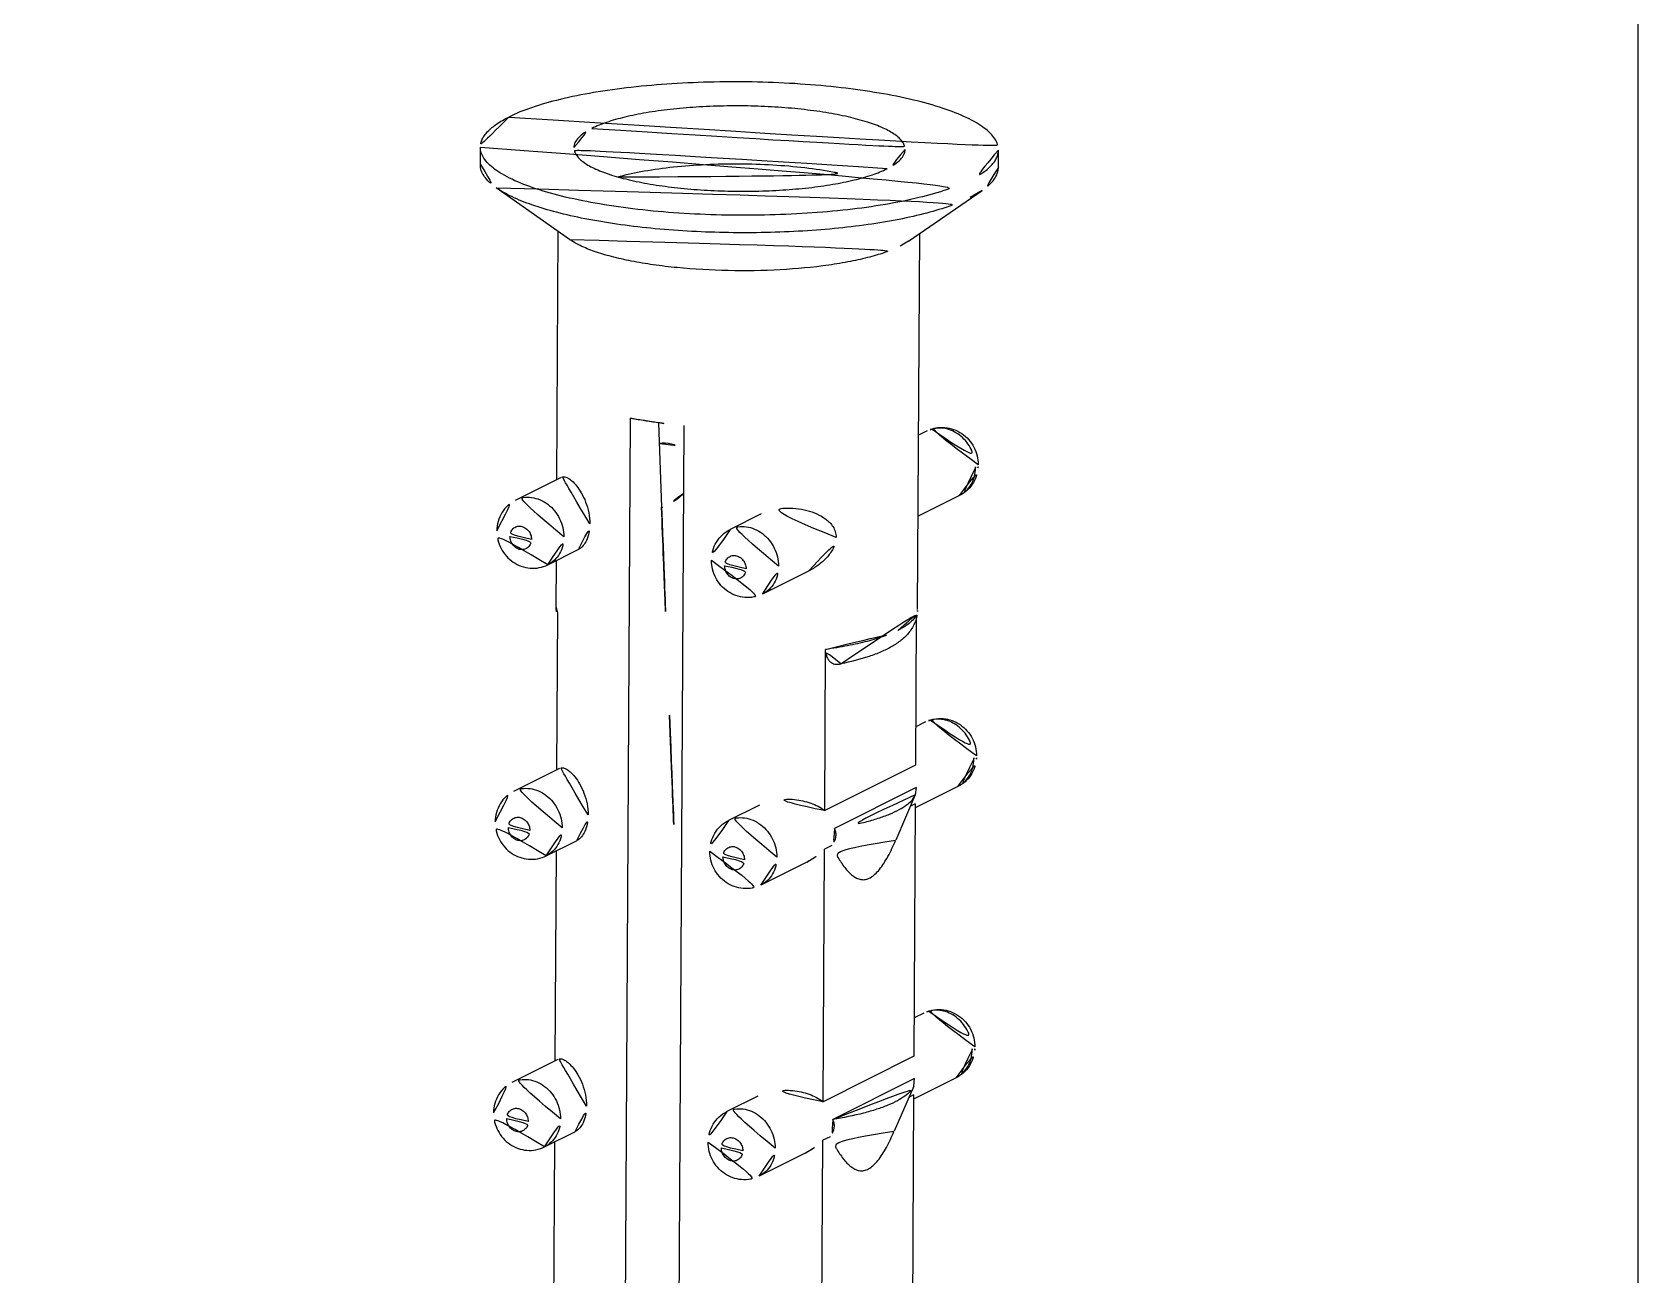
# Model space of a CAD drawing. Extents: x 16296660632 to 16296679688, y -37409620961 to -37409616551.
# Drawn here: x 16296678896.88 to 16296678923.53, y -37409618214.9 to -37409618194.27 of the extents above; entities that cross this region are included whole.
import ezdxf

# ---------------------------------------------------------------- set-up
doc = ezdxf.new("R2010")
doc.units = 0
doc.header["$LTSCALE"] = 10
doc.header["$MEASUREMENT"] = 0
doc.layers.get('0').update_dxf_attribs({"linetype": 'CONTINUOUS'})
doc.layers.add('02___PRT_ALL_AXES', color=7, linetype='CONTINUOUS')

msp = doc.modelspace()

# ---------------------------------------------------------------- linework, layer by layer
at = {"color": 7, "linetype": 'Continuous'}
for p, q in [((16296678906.642759, -37409618229.954567), (16296678906.807301, -37409618200.677437)), ((16296678907.2719, -37409618200.75206), (16296678907.324949, -37409618202.156441)), ((16296678907.5336, -37409618230.076271), (16296678907.69813, -37409618200.799133)), ((16296678905.575411, -37409618203.818047), (16296678905.59491, -37409618203.907249)), ((16296678911.57531, -37409618203.852501), (16296678911.57531, -37409618203.851768)), ((16296678911.55262, -37409618206.8078), (16296678910.19677, -37409618207.485527)), ((16296678911.55262, -37409618206.8078), (16296678911.537889, -37409618206.931419)), ((16296678911.53791, -37409618206.931252), (16296678911.21273, -37409618207.682632)), ((16296678911.53718, -37409618207.078377), (16296678911.45686, -37409618207.11853)), ((16296678910.150829, -37409618207.771362), (16296678910.030451, -37409618207.831543)), ((16296678911.525471, -37409618211.639008), (16296678910.169621, -37409618212.316742)), ((16296678911.510759, -37409618211.762466), (16296678911.185579, -37409618212.51384)), ((16296678911.51074, -37409618211.762627), (16296678911.525471, -37409618211.639008)), ((16296678911.510019, -37409618211.909599), (16296678911.42971, -37409618211.949753)), ((16296678910.12368, -37409618212.602577), (16296678910.0033, -37409618212.66275))]:
    msp.add_line(p, q, dxfattribs=at)
msp.add_lwpolyline([(16296678923.53351, -37409618236.763138), (16296678870.21714, -37409618236.763138), (16296678870.21714, -37409618154.423431), (16296678923.53351, -37409618154.423431)], close=True)
for centre, radius, start, end in [((16296678911.93466, -37409618201.288933), 0.447859, 105.0907784, 116.5407124), ((16296678911.904779, -37409618201.494537), 0.632541, 359.6900716, 3.3253834), ((16296678911.976509, -37409618201.448112), 0.604471, 354.7316924, 359.6765207), ((16296678911.373871, -37409618203.850563), 0.201441, 350.7530369, 359.4483311), ((16296680883.743231, -37409618129.332687), 1977.757652, 182.210250721, 182.346745411), ((16296678911.907511, -37409618206.120132), 0.447859, 105.0907784, 116.5407124), ((16296678911.87763, -37409618206.325737), 0.632541, 359.6900716, 3.3253834), ((16296678911.94936, -37409618206.27932), 0.604471, 354.7316924, 359.6765207), ((16296678911.88036, -37409618210.951347), 0.447859, 105.0907784, 116.5407124), ((16296678911.850479, -37409618211.156952), 0.632541, 359.6900716, 3.3253834), ((16296678911.922199, -37409618211.110527), 0.604471, 354.7316924, 359.6765207)]:
    msp.add_arc(centre, radius, start, end, dxfattribs=at)
for points, knots in [([(16296678906.168461, -37409618195.866943), (16296678906.246349, -37409618195.828003), (16296678906.425819, -37409618195.757294), (16296678906.727859, -37409618195.672821), (16296678907.08182, -37409618195.602188), (16296678907.47802, -37409618195.547478), (16296678907.905741, -37409618195.510353), (16296678908.353149, -37409618195.491898), (16296678908.807899, -37409618195.492683), (16296678909.257401, -37409618195.512657), (16296678909.68924, -37409618195.551277), (16296678910.09148, -37409618195.607391), (16296678910.453171, -37409618195.679314), (16296678910.764441, -37409618195.764954), (16296678910.986509, -37409618195.849648), (16296678911.130569, -37409618195.924728), (16296678911.2152, -37409618195.979767), (16296678911.28219, -37409618196.036507), (16296678911.33115, -37409618196.094933), (16296678911.361441, -37409618196.155167), (16296678911.368311, -37409618196.197151), (16296678911.3682, -37409618196.217087)], [0, 0, 0, 0, 0.047875552, 0.105682441, 0.172286466, 0.246166262, 0.32549361, 0.408250515, 0.492298473, 0.575455552, 0.655569983, 0.730594545, 0.798663888, 0.858182694, 0.907945264, 0.92896365, 0.947396828, 0.963346738, 0.977068785, 0.989033275, 1, 1, 1, 1]), ([(16296678905.86832, -37409618196.186096), (16296678905.868481, -37409618196.1577), (16296678905.884371, -37409618196.095787), (16296678905.947069, -37409618196.012589), (16296678906.044331, -37409618195.934227), (16296678906.12376, -37409618195.889282), (16296678906.168461, -37409618195.866943)], [0, 0, 0, 0, 0.186145526, 0.403764732, 0.672393075, 1, 1, 1, 1]), ([(16296678911.06805, -37409618196.536247), (16296678910.99017, -37409618196.575188), (16296678910.810699, -37409618196.645897), (16296678910.508659, -37409618196.73037), (16296678910.154699, -37409618196.80101), (16296678909.758499, -37409618196.855721), (16296678909.33079, -37409618196.892853), (16296678908.883369, -37409618196.911301), (16296678908.428619, -37409618196.910507), (16296678907.97912, -37409618196.890533), (16296678907.547279, -37409618196.851913), (16296678907.145041, -37409618196.795799), (16296678906.78334, -37409618196.723877), (16296678906.47208, -37409618196.638237), (16296678906.25001, -37409618196.553543), (16296678906.105961, -37409618196.47847), (16296678906.021311, -37409618196.423431), (16296678905.95433, -37409618196.366676), (16296678905.905371, -37409618196.308273), (16296678905.87508, -37409618196.248032), (16296678905.8682, -37409618196.206039), (16296678905.86832, -37409618196.186096)], [0, 0, 0, 0, 0.047875552, 0.105682441, 0.172286466, 0.246166262, 0.32549361, 0.408250515, 0.492298473, 0.575455552, 0.655569983, 0.730594545, 0.798663888, 0.858182694, 0.907945264, 0.92896365, 0.947396828, 0.963346738, 0.977068785, 0.989033275, 1, 1, 1, 1]), ([(16296678911.3682, -37409618196.217087), (16296678911.36804, -37409618196.245491), (16296678911.35215, -37409618196.307404), (16296678911.28945, -37409618196.39061), (16296678911.19219, -37409618196.468964), (16296678911.112749, -37409618196.513924), (16296678911.06805, -37409618196.536247)], [0, 0, 0, 0, 0.186145526, 0.403764732, 0.672393075, 1, 1, 1, 1]), ([(16296678906.610559, -37409618196.671783), (16296678906.750111, -37409618196.634338), (16296678907.05303, -37409618196.570534), (16296678907.536631, -37409618196.505127), (16296678908.06452, -37409618196.465927), (16296678908.614969, -37409618196.454689), (16296678909.165331, -37409618196.471931), (16296678909.69298, -37409618196.516876), (16296678910.17618, -37409618196.58754), (16296678910.47868, -37409618196.654633), (16296678910.617979, -37409618196.693604)], [0, 0, 0, 0, 0.10723184, 0.229384911, 0.361946773, 0.499860382, 0.637792109, 0.770408355, 0.892646223, 1, 1, 1, 1]), ([(16296678906.807301, -37409618200.677437), (16296678906.948629, -37409618200.705231), (16296678907.24477, -37409618200.753288), (16296678907.54294, -37409618200.785767), (16296678907.69813, -37409618200.799133)], [0, 0, 0, 0, 0.480442195, 1, 1, 1, 1]), ([(16296678912.580971, -37409618201.45153), (16296678912.581249, -37409618201.400917), (16296678912.569071, -37409618201.29908), (16296678912.514709, -37409618201.15554), (16296678912.42761, -37409618201.029083), (16296678912.31283, -37409618200.927544), (16296678912.1768, -37409618200.85778), (16296678912.02774, -37409618200.825272), (16296678911.87571, -37409618200.833267), (16296678911.77935, -37409618200.86586), (16296678911.734541, -37409618200.888252)], [0, 0, 0, 0, 0.125412163, 0.251172451, 0.376846193, 0.502210914, 0.627115299, 0.751613101, 0.875868664, 1, 1, 1, 1]), ([(16296678911.81806, -37409618200.856506), (16296678911.85721, -37409618200.845947), (16296678911.939859, -37409618200.835274), (16296678912.065371, -37409618200.851593), (16296678912.187111, -37409618200.898743), (16296678912.33676, -37409618200.999603), (16296678912.48103, -37409618201.184174), (16296678912.53096, -37409618201.366386), (16296678912.536249, -37409618201.45784)], [0, 0, 0, 0, 0.114836293, 0.232872755, 0.355002748, 0.481207114, 0.740522847, 1, 1, 1, 1]), ([(16296678912.27108, -37409618201.961617), (16296678912.313801, -37409618201.940269), (16296678912.394051, -37409618201.886017), (16296678912.489149, -37409618201.776543), (16296678912.553671, -37409618201.6464), (16296678912.574011, -37409618201.551483), (16296678912.57843, -37409618201.503616)], [0, 0, 0, 0, 0.24938222, 0.499005027, 0.74905058, 1, 1, 1, 1]), ([(16296678912.53731, -37409618201.497963), (16296678912.537029, -37409618201.547157), (16296678912.52507, -37409618201.644173), (16296678912.471701, -37409618201.777893), (16296678912.386299, -37409618201.888443), (16296678912.3111, -37409618201.941597), (16296678912.27107, -37409618201.961617)], [0, 0, 0, 0, 0.26305497, 0.516337838, 0.760764768, 1, 1, 1, 1]), ([(16296678905.703051, -37409618202.646179), (16296678905.703341, -37409618202.594803), (16296678905.69113, -37409618202.490707), (16296678905.637819, -37409618202.342789), (16296678905.552811, -37409618202.210327), (16296678905.44169, -37409618202.102226), (16296678905.31164, -37409618202.02581), (16296678905.17108, -37409618201.98658), (16296678905.02961, -37409618201.987808), (16296678904.94079, -37409618202.016228), (16296678904.90028, -37409618202.036484)], [0, 0, 0, 0, 0.129451959, 0.261224906, 0.393027892, 0.522644409, 0.648310085, 0.769235401, 0.885888901, 1, 1, 1, 1]), ([(16296678904.590389, -37409618202.54657), (16296678904.590679, -37409618202.494171), (16296678904.60491, -37409618202.389076), (16296678904.66717, -37409618202.243187), (16296678904.76675, -37409618202.120041), (16296678904.85372, -37409618202.059753), (16296678904.90028, -37409618202.036484)], [0, 0, 0, 0, 0.250995241, 0.50113091, 0.750689667, 1, 1, 1, 1]), ([(16296678907.324949, -37409618202.156441), (16296678907.335859, -37409618202.444382), (16296678907.37957, -37409618203.595932), (16296678907.42366, -37409618204.747467), (16296678907.457081, -37409618205.611053)], [0, 0, 0, 0, 0.250045396, 1, 1, 1, 1]), ([(16296678905.165001, -37409618202.688332), (16296678905.16514, -37409618202.662689), (16296678905.155849, -37409618202.610626), (16296678905.11742, -37409618202.542313), (16296678905.05957, -37409618202.49147), (16296678904.98995, -37409618202.465942), (16296678904.91848, -37409618202.470879), (16296678904.857401, -37409618202.506844), (16296678904.817539, -37409618202.567001), (16296678904.8088, -37409618202.615173), (16296678904.808661, -37409618202.639664)], [0, 0, 0, 0, 0.13222119, 0.266287333, 0.39709956, 0.521213518, 0.638907507, 0.754510424, 0.873783701, 1, 1, 1, 1]), ([(16296678908.463619, -37409618202.523247), (16296678908.417061, -37409618202.546516), (16296678908.330099, -37409618202.606819), (16296678908.230511, -37409618202.729958), (16296678908.168249, -37409618202.875847), (16296678908.15402, -37409618202.980949), (16296678908.153721, -37409618203.033348)], [0, 0, 0, 0, 0.249297278, 0.498857891, 0.749003889, 1, 1, 1, 1]), ([(16296678909.26639, -37409618203.132957), (16296678909.26667, -37409618203.081581), (16296678909.254471, -37409618202.977493), (16296678909.20116, -37409618202.829567), (16296678909.11615, -37409618202.697113), (16296678909.00503, -37409618202.589012), (16296678908.874981, -37409618202.512589), (16296678908.734421, -37409618202.473358), (16296678908.592951, -37409618202.474586), (16296678908.504129, -37409618202.503014), (16296678908.463619, -37409618202.523247)], [0, 0, 0, 0, 0.129451958, 0.261224906, 0.393027891, 0.522644409, 0.648310085, 0.769235401, 0.885888901, 1, 1, 1, 1]), ([(16296678905.43681, -37409618203.109848), (16296678905.39201, -37409618203.13224), (16296678905.295641, -37409618203.164841), (16296678905.1436, -37409618203.172821), (16296678904.99453, -37409618203.140297), (16296678904.85848, -37409618203.070541), (16296678904.74371, -37409618202.968979), (16296678904.65663, -37409618202.842506), (16296678904.60228, -37409618202.698997), (16296678904.590099, -37409618202.597183), (16296678904.590389, -37409618202.54657)], [0, 0, 0, 0, 0.124126653, 0.248392657, 0.372910641, 0.497833568, 0.623206885, 0.748876612, 0.874606125, 1, 1, 1, 1]), ([(16296678904.808661, -37409618202.639664), (16296678904.808519, -37409618202.665298), (16296678904.81781, -37409618202.717346), (16296678904.85623, -37409618202.785667), (16296678904.914089, -37409618202.836517), (16296678904.983709, -37409618202.862053), (16296678905.05518, -37409618202.857109), (16296678905.116261, -37409618202.821152), (16296678905.15612, -37409618202.760986), (16296678905.16486, -37409618202.712807), (16296678905.165001, -37409618202.688332)], [0, 0, 0, 0, 0.13221819, 0.266285748, 0.397098632, 0.521213565, 0.638908393, 0.75451196, 0.873786294, 1, 1, 1, 1]), ([(16296678905.43681, -37409618203.10984), (16296678905.476839, -37409618203.089828), (16296678905.552031, -37409618203.036667), (16296678905.63744, -37409618202.926102), (16296678905.6908, -37409618202.792389), (16296678905.70277, -37409618202.695381), (16296678905.703051, -37409618202.646179)], [0, 0, 0, 0, 0.239235232, 0.483662162, 0.73694503, 1, 1, 1, 1]), ([(16296678908.153721, -37409618203.033348), (16296678908.15344, -37409618203.083961), (16296678908.16563, -37409618203.185799), (16296678908.21999, -37409618203.329338), (16296678908.307091, -37409618203.455803), (16296678908.42186, -37409618203.557343), (16296678908.557899, -37409618203.627098), (16296678908.706949, -37409618203.659599), (16296678908.85898, -37409618203.651611), (16296678908.955351, -37409618203.619019), (16296678909.000151, -37409618203.596626)], [0, 0, 0, 0, 0.125412162, 0.251172451, 0.376846193, 0.502210914, 0.627115299, 0.751613101, 0.875868664, 1, 1, 1, 1]), ([(16296678908.728331, -37409618203.17511), (16296678908.728479, -37409618203.149467), (16296678908.719191, -37409618203.097412), (16296678908.680759, -37409618203.029091), (16296678908.62291, -37409618202.978249), (16296678908.553289, -37409618202.952721), (16296678908.481819, -37409618202.957657), (16296678908.42074, -37409618202.993607), (16296678908.380871, -37409618203.053772), (16296678908.372141, -37409618203.101952), (16296678908.372, -37409618203.126427)], [0, 0, 0, 0, 0.132221257, 0.26628734, 0.397099522, 0.521213448, 0.638907473, 0.75451043, 0.873783761, 1, 1, 1, 1]), ([(16296678908.372, -37409618203.126427), (16296678908.371861, -37409618203.152077), (16296678908.381149, -37409618203.204132), (16296678908.419571, -37409618203.272453), (16296678908.47743, -37409618203.323303), (16296678908.547041, -37409618203.348824), (16296678908.618521, -37409618203.343887), (16296678908.6796, -37409618203.30793), (16296678908.71946, -37409618203.247757), (16296678908.728201, -37409618203.199577), (16296678908.728331, -37409618203.17511)], [0, 0, 0, 0, 0.132218383, 0.26628557, 0.397098539, 0.521213399, 0.638908307, 0.754511804, 0.873786469, 1, 1, 1, 1]), ([(16296678909.000151, -37409618203.596619), (16296678909.04018, -37409618203.576607), (16296678909.11537, -37409618203.523453), (16296678909.200781, -37409618203.41288), (16296678909.254141, -37409618203.279167), (16296678909.266109, -37409618203.182159), (16296678909.26639, -37409618203.132957)], [0, 0, 0, 0, 0.239235232, 0.483662162, 0.73694503, 1, 1, 1, 1]), ([(16296678905.575411, -37409618203.818047), (16296678905.57534, -37409618203.830551), (16296678905.57666, -37409618203.880127), (16296678905.58452, -37409618203.929512), (16296678905.59376, -37409618203.965424)], [0, 0, 0, 0, 0.252143014, 1, 1, 1, 1]), ([(16296678910.301901, -37409618204.753761), (16296678910.46026, -37409618204.721237), (16296678910.686859, -37409618204.664642), (16296678910.966961, -37409618204.560448), (16296678911.1467, -37409618204.473297), (16296678911.280279, -37409618204.385094), (16296678911.374611, -37409618204.302292), (16296678911.43873, -37409618204.23101), (16296678911.4944, -37409618204.149712), (16296678911.53891, -37409618204.058571), (16296678911.568211, -37409618203.95816), (16296678911.575109, -37409618203.88765), (16296678911.57531, -37409618203.851768)], [0, 0, 0, 0, 0.288312346, 0.415172977, 0.532420101, 0.643891525, 0.699359369, 0.755882774, 0.814419349, 0.874526973, 0.936014721, 1, 1, 1, 1]), ([(16296678911.24786, -37409618204.199997), (16296678911.29283, -37409618204.177521), (16296678911.373501, -37409618204.132278), (16296678911.474421, -37409618204.054459), (16296678911.543619, -37409618203.972878), (16296678911.567989, -37409618203.91188), (16296678911.572701, -37409618203.882927)], [0, 0, 0, 0, 0.321918083, 0.590635956, 0.812163078, 1, 1, 1, 1]), ([(16296678910.04908, -37409618204.515717), (16296678910.171391, -37409618204.498596), (16296678910.40337, -37409618204.460632), (16296678910.728109, -37409618204.388268), (16296678911.00732, -37409618204.30468), (16296678911.174311, -37409618204.236763), (16296678911.24786, -37409618204.199997)], [0, 0, 0, 0, 0.297801306, 0.56655152, 0.801708571, 1, 1, 1, 1]), ([(16296678910.30187, -37409618204.753777), (16296678910.275311, -37409618204.759247), (16296678910.23428, -37409618204.763412), (16296678910.180519, -37409618204.753754), (16296678910.141411, -37409618204.736473), (16296678910.10495, -37409618204.70591), (16296678910.07408, -37409618204.658791), (16296678910.053089, -37409618204.593452), (16296678910.048929, -37409618204.543243), (16296678910.04908, -37409618204.515717)], [0, 0, 0, 0, 0.1974708, 0.29464256, 0.394971035, 0.505331411, 0.636214856, 0.799643005, 1, 1, 1, 1]), ([(16296678912.55382, -37409618206.282738), (16296678912.5541, -37409618206.232132), (16296678912.54192, -37409618206.130287), (16296678912.487551, -37409618205.986763), (16296678912.400459, -37409618205.860291), (16296678912.285681, -37409618205.758743), (16296678912.149651, -37409618205.689003), (16296678912.000589, -37409618205.656487), (16296678911.84856, -37409618205.664467), (16296678911.752199, -37409618205.697067), (16296678911.70739, -37409618205.719467)], [0, 0, 0, 0, 0.125412163, 0.251172451, 0.376846193, 0.502210914, 0.627115299, 0.751613101, 0.875868664, 1, 1, 1, 1]), ([(16296678911.790911, -37409618205.687721), (16296678911.830059, -37409618205.67717), (16296678911.91271, -37409618205.666473), (16296678912.038219, -37409618205.6828), (16296678912.15996, -37409618205.729942), (16296678912.30961, -37409618205.830811), (16296678912.45388, -37409618206.015381), (16296678912.503811, -37409618206.197601), (16296678912.5091, -37409618206.289047)], [0, 0, 0, 0, 0.114836293, 0.232872755, 0.355002748, 0.481207114, 0.740522847, 1, 1, 1, 1]), ([(16296678912.243931, -37409618206.792839), (16296678912.28665, -37409618206.771477), (16296678912.366899, -37409618206.717232), (16296678912.46199, -37409618206.60775), (16296678912.52652, -37409618206.477608), (16296678912.54686, -37409618206.382683), (16296678912.551279, -37409618206.334824)], [0, 0, 0, 0, 0.24938222, 0.499005027, 0.74905058, 1, 1, 1, 1]), ([(16296678912.51016, -37409618206.32917), (16296678912.50988, -37409618206.378372), (16296678912.497919, -37409618206.47538), (16296678912.44455, -37409618206.609093), (16296678912.35915, -37409618206.719658), (16296678912.283951, -37409618206.77282), (16296678912.243919, -37409618206.792831)], [0, 0, 0, 0, 0.26305497, 0.516337838, 0.760764768, 1, 1, 1, 1]), ([(16296678904.563231, -37409618207.377777), (16296678904.56353, -37409618207.325394), (16296678904.577749, -37409618207.220291), (16296678904.640011, -37409618207.074387), (16296678904.739599, -37409618206.951248), (16296678904.826571, -37409618206.890953), (16296678904.873131, -37409618206.867683)], [0, 0, 0, 0, 0.250995241, 0.50113091, 0.750689667, 1, 1, 1, 1]), ([(16296678905.6759, -37409618207.477386), (16296678905.67618, -37409618207.42601), (16296678905.66398, -37409618207.321922), (16296678905.61067, -37409618207.174004), (16296678905.52565, -37409618207.041542), (16296678905.414539, -37409618206.933441), (16296678905.284491, -37409618206.857033), (16296678905.143921, -37409618206.817787), (16296678905.00246, -37409618206.819023), (16296678904.913639, -37409618206.847427), (16296678904.873131, -37409618206.867691)], [0, 0, 0, 0, 0.129451959, 0.261224906, 0.393027892, 0.522644409, 0.648310085, 0.769235401, 0.885888901, 1, 1, 1, 1]), ([(16296678911.537821, -37409618206.931419), (16296678911.52459, -37409618206.961967), (16296678911.48177, -37409618207.023773), (16296678911.388411, -37409618207.104469), (16296678911.26218, -37409618207.181534), (16296678911.104099, -37409618207.254333), (16296678910.915661, -37409618207.32222), (16296678910.612221, -37409618207.409142), (16296678910.367849, -37409618207.457672), (16296678910.19677, -37409618207.485527)], [0, 0, 0, 0, 0.067093248, 0.148631885, 0.247367668, 0.364164632, 0.498855896, 0.650665362, 1, 1, 1, 1]), ([(16296678905.13784, -37409618207.519539), (16296678905.137991, -37409618207.493896), (16296678905.1287, -37409618207.441841), (16296678905.090269, -37409618207.373528), (16296678905.032419, -37409618207.322678), (16296678904.962799, -37409618207.29715), (16296678904.891331, -37409618207.302094), (16296678904.83025, -37409618207.338043), (16296678904.79038, -37409618207.398209), (16296678904.781651, -37409618207.446388), (16296678904.781509, -37409618207.470863)], [0, 0, 0, 0, 0.13222119, 0.266287333, 0.39709956, 0.521213518, 0.638907507, 0.754510424, 0.873783701, 1, 1, 1, 1]), ([(16296678909.239229, -37409618207.964157), (16296678909.239519, -37409618207.912788), (16296678909.22732, -37409618207.808701), (16296678909.174009, -37409618207.660767), (16296678909.088989, -37409618207.52832), (16296678908.97788, -37409618207.420219), (16296678908.84783, -37409618207.343803), (16296678908.70726, -37409618207.304573), (16296678908.5658, -37409618207.305794), (16296678908.476971, -37409618207.334213), (16296678908.43647, -37409618207.354469)], [0, 0, 0, 0, 0.129451958, 0.261224906, 0.393027891, 0.522644409, 0.648310085, 0.769235401, 0.885888901, 1, 1, 1, 1]), ([(16296678905.40966, -37409618207.941063), (16296678905.364861, -37409618207.963463), (16296678905.26849, -37409618207.996048), (16296678905.116449, -37409618208.004044), (16296678904.967369, -37409618207.971519), (16296678904.831329, -37409618207.901749), (16296678904.716551, -37409618207.800194), (16296678904.62948, -37409618207.673721), (16296678904.57513, -37409618207.530197), (16296678904.56295, -37409618207.428383), (16296678904.563231, -37409618207.377777)], [0, 0, 0, 0, 0.124126653, 0.248392657, 0.372910641, 0.497833568, 0.623206885, 0.748876612, 0.874606125, 1, 1, 1, 1]), ([(16296678904.781509, -37409618207.470863), (16296678904.78137, -37409618207.496513), (16296678904.790661, -37409618207.548561), (16296678904.829081, -37409618207.616882), (16296678904.88694, -37409618207.667717), (16296678904.956551, -37409618207.69326), (16296678905.028021, -37409618207.688316), (16296678905.089109, -37409618207.652359), (16296678905.128969, -37409618207.592201), (16296678905.137711, -37409618207.544022), (16296678905.13784, -37409618207.519539)], [0, 0, 0, 0, 0.132221131, 0.266287173, 0.397099323, 0.521213199, 0.638907094, 0.754510036, 0.873782984, 1, 1, 1, 1]), ([(16296678905.40966, -37409618207.941048), (16296678905.44969, -37409618207.921043), (16296678905.524879, -37409618207.867867), (16296678905.610279, -37409618207.757317), (16296678905.663651, -37409618207.623596), (16296678905.675619, -37409618207.526604), (16296678905.6759, -37409618207.477386)], [0, 0, 0, 0, 0.239235232, 0.483662162, 0.73694503, 1, 1, 1, 1]), ([(16296678908.43647, -37409618207.354462), (16296678908.38991, -37409618207.377731), (16296678908.30294, -37409618207.438026), (16296678908.20336, -37409618207.561157), (16296678908.14109, -37409618207.707069), (16296678908.126869, -37409618207.812157), (16296678908.12657, -37409618207.864563)], [0, 0, 0, 0, 0.249297278, 0.498857891, 0.749003889, 1, 1, 1, 1]), ([(16296678910.19677, -37409618207.485527), (16296678910.205971, -37409618207.50502), (16296678910.220711, -37409618207.548073), (16296678910.22349, -37409618207.620949), (16296678910.20026, -37409618207.699173), (16296678910.169371, -37409618207.747673), (16296678910.150829, -37409618207.771362)], [0, 0, 0, 0, 0.211627653, 0.441487896, 0.704516923, 1, 1, 1, 1]), ([(16296678908.12657, -37409618207.864563), (16296678908.126289, -37409618207.915169), (16296678908.138479, -37409618208.017014), (16296678908.192841, -37409618208.160553), (16296678908.27994, -37409618208.28701), (16296678908.394711, -37409618208.388557), (16296678908.530741, -37409618208.458313), (16296678908.6798, -37409618208.490807), (16296678908.831829, -37409618208.482826), (16296678908.92819, -37409618208.450233), (16296678908.973, -37409618208.427834)], [0, 0, 0, 0, 0.125412163, 0.251172451, 0.376846193, 0.502210914, 0.627115299, 0.751613101, 0.875868664, 1, 1, 1, 1]), ([(16296678908.70118, -37409618208.006317), (16296678908.70133, -37409618207.980667), (16296678908.692039, -37409618207.928619), (16296678908.65361, -37409618207.860313), (16296678908.59576, -37409618207.809464), (16296678908.52614, -37409618207.783928), (16296678908.45467, -37409618207.788857), (16296678908.393591, -37409618207.824821), (16296678908.35372, -37409618207.884987), (16296678908.34499, -37409618207.933167), (16296678908.344851, -37409618207.957642)], [0, 0, 0, 0, 0.132221257, 0.26628734, 0.397099522, 0.521213448, 0.638907473, 0.75451043, 0.873783761, 1, 1, 1, 1]), ([(16296678911.21059, -37409618207.687592), (16296678911.17207, -37409618207.776672), (16296678911.111691, -37409618207.905502), (16296678911.019011, -37409618208.063957), (16296678910.947729, -37409618208.164963), (16296678910.87302, -37409618208.247009), (16296678910.79504, -37409618208.305817), (16296678910.71427, -37409618208.337402), (16296678910.633949, -37409618208.338638), (16296678910.558929, -37409618208.313377), (16296678910.489929, -37409618208.268288), (16296678910.425541, -37409618208.208199), (16296678910.34252, -37409618208.109444), (16296678910.24855, -37409618207.963364), (16296678910.182989, -37409618207.837593), (16296678910.150829, -37409618207.771362)], [0, 0, 0, 0, 0.173087809, 0.253248541, 0.327149648, 0.39319113, 0.450410232, 0.499910326, 0.545212741, 0.590633428, 0.638989322, 0.691185098, 0.747191114, 0.868708797, 1, 1, 1, 1]), ([(16296678908.344851, -37409618207.957642), (16296678908.344709, -37409618207.983276), (16296678908.353991, -37409618208.035339), (16296678908.39242, -37409618208.103661), (16296678908.450279, -37409618208.154503), (16296678908.51989, -37409618208.180038), (16296678908.59136, -37409618208.175087), (16296678908.652439, -37409618208.139137), (16296678908.69231, -37409618208.078979), (16296678908.70105, -37409618208.0308), (16296678908.70118, -37409618208.006317)], [0, 0, 0, 0, 0.13222205, 0.266287787, 0.397099981, 0.521213768, 0.638907688, 0.75451057, 0.873783815, 1, 1, 1, 1]), ([(16296678908.973, -37409618208.427834), (16296678909.01302, -37409618208.407806), (16296678909.088221, -37409618208.354652), (16296678909.17362, -37409618208.244087), (16296678909.22699, -37409618208.110367), (16296678909.23896, -37409618208.013367), (16296678909.239229, -37409618207.964157)], [0, 0, 0, 0, 0.239235232, 0.483662162, 0.73694503, 1, 1, 1, 1]), ([(16296678912.52667, -37409618211.113953), (16296678912.526951, -37409618211.063339), (16296678912.514759, -37409618210.961487), (16296678912.4604, -37409618210.817963), (16296678912.373301, -37409618210.691498), (16296678912.25853, -37409618210.589951), (16296678912.122499, -37409618210.520203), (16296678911.97344, -37409618210.487694), (16296678911.821409, -37409618210.495682), (16296678911.72505, -37409618210.528267), (16296678911.680241, -37409618210.550667)], [0, 0, 0, 0, 0.125412163, 0.251172451, 0.376846193, 0.502210914, 0.627115299, 0.751613101, 0.875868664, 1, 1, 1, 1]), ([(16296678911.76376, -37409618210.518929), (16296678911.80291, -37409618210.508377), (16296678911.885559, -37409618210.497688), (16296678912.01107, -37409618210.514008), (16296678912.132799, -37409618210.561157), (16296678912.282459, -37409618210.662018), (16296678912.426729, -37409618210.846603), (16296678912.47666, -37409618211.028809), (16296678912.481951, -37409618211.120262)], [0, 0, 0, 0, 0.114836293, 0.232872755, 0.355002748, 0.481207114, 0.740522847, 1, 1, 1, 1]), ([(16296678912.21677, -37409618211.624046), (16296678912.259501, -37409618211.602692), (16296678912.33975, -37409618211.548439), (16296678912.434839, -37409618211.438957), (16296678912.499371, -37409618211.308823), (16296678912.519711, -37409618211.213898), (16296678912.52412, -37409618211.166031)], [0, 0, 0, 0, 0.24938222, 0.499005027, 0.74905058, 1, 1, 1, 1]), ([(16296678912.483009, -37409618211.160378), (16296678912.482731, -37409618211.209587), (16296678912.47076, -37409618211.306587), (16296678912.4174, -37409618211.440308), (16296678912.332001, -37409618211.550873), (16296678912.2568, -37409618211.604027), (16296678912.21677, -37409618211.624039)], [0, 0, 0, 0, 0.26305497, 0.516337838, 0.760764768, 1, 1, 1, 1]), ([(16296678904.536079, -37409618212.208992), (16296678904.536381, -37409618212.156593), (16296678904.5506, -37409618212.051498), (16296678904.61286, -37409618211.905609), (16296678904.71245, -37409618211.782463), (16296678904.799419, -37409618211.722168), (16296678904.84598, -37409618211.698891)], [0, 0, 0, 0, 0.250995241, 0.50113091, 0.750689667, 1, 1, 1, 1]), ([(16296678905.648741, -37409618212.308594), (16296678905.649031, -37409618212.257233), (16296678905.636829, -37409618212.15313), (16296678905.583521, -37409618212.005203), (16296678905.498501, -37409618211.872749), (16296678905.38739, -37409618211.764664), (16296678905.257339, -37409618211.688232), (16296678905.11677, -37409618211.649002), (16296678904.975309, -37409618211.65023), (16296678904.88648, -37409618211.67865), (16296678904.84598, -37409618211.698898)], [0, 0, 0, 0, 0.129451959, 0.261224906, 0.393027892, 0.522644409, 0.648310085, 0.769235401, 0.885888901, 1, 1, 1, 1]), ([(16296678910.169621, -37409618212.316742), (16296678910.3407, -37409618212.288887), (16296678910.58507, -37409618212.240349), (16296678910.88851, -37409618212.153427), (16296678911.07695, -37409618212.085541), (16296678911.235029, -37409618212.012733), (16296678911.361259, -37409618211.935677), (16296678911.45462, -37409618211.854973), (16296678911.49744, -37409618211.793167), (16296678911.51067, -37409618211.762627)], [0, 0, 0, 0, 0.349334638, 0.501144104, 0.635835368, 0.752632332, 0.851368115, 0.932906752, 1, 1, 1, 1]), ([(16296678905.110689, -37409618212.350754), (16296678905.11084, -37409618212.325111), (16296678905.101549, -37409618212.273048), (16296678905.06312, -37409618212.204727), (16296678905.00527, -37409618212.153893), (16296678904.93565, -37409618212.128357), (16296678904.86418, -37409618212.133301), (16296678904.803089, -37409618212.169258), (16296678904.763229, -37409618212.229424), (16296678904.754499, -37409618212.277603), (16296678904.75436, -37409618212.302078)], [0, 0, 0, 0, 0.13222119, 0.266287333, 0.39709956, 0.521213518, 0.638907507, 0.754510424, 0.873783701, 1, 1, 1, 1]), ([(16296678909.21208, -37409618212.795372), (16296678909.21237, -37409618212.744003), (16296678909.200171, -37409618212.639908), (16296678909.146851, -37409618212.491982), (16296678909.06184, -37409618212.359528), (16296678908.950729, -37409618212.251427), (16296678908.820681, -37409618212.175011), (16296678908.680111, -37409618212.13578), (16296678908.538651, -37409618212.137009), (16296678908.44982, -37409618212.165428), (16296678908.409321, -37409618212.185677)], [0, 0, 0, 0, 0.129451958, 0.261224906, 0.393027891, 0.522644409, 0.648310085, 0.769235401, 0.885888901, 1, 1, 1, 1]), ([(16296678905.382509, -37409618212.77227), (16296678905.337709, -37409618212.794662), (16296678905.241341, -37409618212.827263), (16296678905.0893, -37409618212.835243), (16296678904.94022, -37409618212.802727), (16296678904.80418, -37409618212.732964), (16296678904.6894, -37409618212.631401), (16296678904.602329, -37409618212.504929), (16296678904.547979, -37409618212.36142), (16296678904.535801, -37409618212.259598), (16296678904.536079, -37409618212.208992)], [0, 0, 0, 0, 0.124126653, 0.248392657, 0.372910641, 0.497833568, 0.623206885, 0.748876612, 0.874606125, 1, 1, 1, 1]), ([(16296678904.75436, -37409618212.302078), (16296678904.754219, -37409618212.327721), (16296678904.7635, -37409618212.379784), (16296678904.801929, -37409618212.44809), (16296678904.859791, -37409618212.498932), (16296678904.929399, -37409618212.524467), (16296678905.00087, -37409618212.519531), (16296678905.061951, -37409618212.483566), (16296678905.10182, -37409618212.423409), (16296678905.110559, -37409618212.375229), (16296678905.110689, -37409618212.350754)], [0, 0, 0, 0, 0.13222119, 0.266287333, 0.39709956, 0.521213518, 0.638907507, 0.754510424, 0.873783701, 1, 1, 1, 1]), ([(16296678905.382509, -37409618212.772263), (16296678905.422529, -37409618212.752243), (16296678905.49773, -37409618212.699089), (16296678905.58313, -37409618212.588516), (16296678905.636499, -37409618212.454811), (16296678905.64847, -37409618212.357803), (16296678905.648741, -37409618212.308594)], [0, 0, 0, 0, 0.239235232, 0.483662162, 0.73694503, 1, 1, 1, 1]), ([(16296678908.409321, -37409618212.185669), (16296678908.362761, -37409618212.208946), (16296678908.275789, -37409618212.269234), (16296678908.176201, -37409618212.39238), (16296678908.113939, -37409618212.538277), (16296678908.09972, -37409618212.643372), (16296678908.099421, -37409618212.69577)], [0, 0, 0, 0, 0.249297278, 0.498857891, 0.749003889, 1, 1, 1, 1]), ([(16296678910.169621, -37409618212.316742), (16296678910.17882, -37409618212.336212), (16296678910.19355, -37409618212.379257), (16296678910.19636, -37409618212.452133), (16296678910.17312, -37409618212.530373), (16296678910.14222, -37409618212.578888), (16296678910.12368, -37409618212.602577)], [0, 0, 0, 0, 0.211465199, 0.441327156, 0.704593952, 1, 1, 1, 1]), ([(16296678908.67403, -37409618212.837532), (16296678908.674179, -37409618212.81189), (16296678908.664881, -37409618212.759827), (16296678908.626459, -37409618212.691513), (16296678908.568609, -37409618212.640671), (16296678908.498989, -37409618212.615143), (16296678908.427521, -37409618212.620079), (16296678908.36643, -37409618212.656036), (16296678908.326571, -37409618212.716187), (16296678908.317829, -37409618212.764374), (16296678908.317699, -37409618212.788849)], [0, 0, 0, 0, 0.132221257, 0.26628734, 0.397099522, 0.521213448, 0.638907473, 0.75451043, 0.873783761, 1, 1, 1, 1]), ([(16296678911.183439, -37409618212.518806), (16296678911.14492, -37409618212.607887), (16296678911.084539, -37409618212.736717), (16296678910.991859, -37409618212.895172), (16296678910.92058, -37409618212.99617), (16296678910.845869, -37409618213.078217), (16296678910.767891, -37409618213.137032), (16296678910.687111, -37409618213.168617), (16296678910.606791, -37409618213.169853), (16296678910.53178, -37409618213.144577), (16296678910.46278, -37409618213.099503), (16296678910.39839, -37409618213.039413), (16296678910.315371, -37409618212.940651), (16296678910.221399, -37409618212.794563), (16296678910.15583, -37409618212.668793), (16296678910.12368, -37409618212.602577)], [0, 0, 0, 0, 0.173087809, 0.253248541, 0.327149648, 0.39319113, 0.450410232, 0.499910326, 0.545212741, 0.590633428, 0.638989322, 0.691185098, 0.747191114, 0.868708797, 1, 1, 1, 1]), ([(16296678908.099421, -37409618212.69577), (16296678908.09914, -37409618212.746384), (16296678908.11132, -37409618212.848221), (16296678908.165689, -37409618212.991753), (16296678908.252781, -37409618213.118217), (16296678908.367559, -37409618213.219757), (16296678908.50359, -37409618213.289513), (16296678908.652651, -37409618213.322021), (16296678908.80468, -37409618213.314034), (16296678908.901039, -37409618213.281441), (16296678908.94585, -37409618213.259048)], [0, 0, 0, 0, 0.125412162, 0.251172451, 0.376846193, 0.502210914, 0.627115299, 0.751613101, 0.875868664, 1, 1, 1, 1]), ([(16296678908.317699, -37409618212.788849), (16296678908.317551, -37409618212.814499), (16296678908.326839, -37409618212.866547), (16296678908.365271, -37409618212.934868), (16296678908.42312, -37409618212.98571), (16296678908.492741, -37409618213.011253), (16296678908.564211, -37409618213.00631), (16296678908.62529, -37409618212.970352), (16296678908.665159, -37409618212.910187), (16296678908.673889, -37409618212.862007), (16296678908.67403, -37409618212.837532)], [0, 0, 0, 0, 0.132221257, 0.26628734, 0.397099522, 0.521213448, 0.638907473, 0.75451043, 0.873783761, 1, 1, 1, 1]), ([(16296678908.94585, -37409618213.259041), (16296678908.98587, -37409618213.239021), (16296678909.061069, -37409618213.18586), (16296678909.146469, -37409618213.075302), (16296678909.199841, -37409618212.941589), (16296678909.211809, -37409618212.844582), (16296678909.21208, -37409618212.795372)], [0, 0, 0, 0, 0.239235232, 0.483662162, 0.73694503, 1, 1, 1, 1])]:
    msp.add_open_spline(points, degree=3, knots=knots, dxfattribs=at)
at = {"layer": '02___PRT_ALL_AXES', "color": 7, "linetype": 'Continuous'}
for p, q in [((16296678904.3167, -37409618196.467308), (16296678904.318331, -37409618196.177429)), ((16296678912.916559, -37409618196.515633), (16296678912.91819, -37409618196.225761)), ((16296678905.795641, -37409618197.709679), (16296678904.58099, -37409618196.852623)), ((16296678911.42375, -37409618197.74131), (16296678912.647949, -37409618196.897957)), ((16296678912.647949, -37409618196.897957), (16296678912.44722, -37409618197.014763)), ((16296678905.587351, -37409618201.693031), (16296678905.61047, -37409618197.579033)), ((16296678911.42375, -37409618197.74131), (16296678911.283701, -37409618197.822792)), ((16296678911.57531, -37409618203.851768), (16296678911.61038, -37409618197.612747)), ((16296678911.734541, -37409618200.888252), (16296678911.59157, -37409618200.959717)), ((16296678904.90028, -37409618202.036484), (16296678905.66305, -37409618201.655197)), ((16296678912.27108, -37409618201.961617), (16296678911.584009, -37409618202.305061)), ((16296678907.325331, -37409618202.165863), (16296678907.345779, -37409618202.155632)), ((16296678908.976259, -37409618202.266998), (16296678908.463619, -37409618202.523247)), ((16296678905.43681, -37409618203.109848), (16296678905.94961, -37409618202.853523)), ((16296678905.575411, -37409618203.818047), (16296678905.57979, -37409618203.038383)), ((16296678909.762899, -37409618203.215347), (16296678909.000151, -37409618203.596626)), ((16296678905.59491, -37409618203.907249), (16296678905.580259, -37409618206.514221)), ((16296678911.55467, -37409618203.965897), (16296678911.540779, -37409618206.437447)), ((16296678910.03405, -37409618207.190613), (16296678910.04908, -37409618204.515717)), ((16296678911.70739, -37409618205.719467), (16296678911.544359, -37409618205.800957)), ((16296678904.873131, -37409618206.867683), (16296678905.63591, -37409618206.486397)), ((16296678911.540779, -37409618206.437447), (16296678910.03405, -37409618207.190613)), ((16296678912.243931, -37409618206.792839), (16296678911.536791, -37409618207.146301)), ((16296678911.53718, -37409618207.078377), (16296678911.51363, -37409618211.268669)), ((16296678908.94903, -37409618207.098251), (16296678908.43647, -37409618207.354462)), ((16296678905.40966, -37409618207.941063), (16296678905.92235, -37409618207.684776)), ((16296678905.572701, -37409618207.859573), (16296678905.55311, -37409618211.345428)), ((16296678910.006901, -37409618212.021812), (16296678910.030451, -37409618207.831543)), ((16296678909.735781, -37409618208.046547), (16296678908.973, -37409618208.427834)), ((16296678911.680241, -37409618210.550667), (16296678911.5172, -37409618210.632172)), ((16296678904.84598, -37409618211.698891), (16296678905.608761, -37409618211.317612)), ((16296678911.51363, -37409618211.268669), (16296678910.006901, -37409618212.021812)), ((16296678912.21677, -37409618211.624046), (16296678911.50964, -37409618211.977524)), ((16296678908.921881, -37409618211.929466), (16296678908.409321, -37409618212.185669)), ((16296678911.510019, -37409618211.909599), (16296678911.486469, -37409618216.099876)), ((16296678905.382509, -37409618212.77227), (16296678905.895201, -37409618212.515991)), ((16296678909.97975, -37409618216.853027), (16296678910.0033, -37409618212.66275)), ((16296678905.545549, -37409618212.690773), (16296678905.525961, -37409618216.176643)), ((16296678909.70862, -37409618212.877769), (16296678908.94585, -37409618213.259048))]:
    msp.add_line(p, q, dxfattribs=at)
for points, knots in [([(16296678904.78767, -37409618195.678307), (16296678904.909451, -37409618195.617439), (16296678905.190081, -37409618195.506866), (16296678905.662359, -37409618195.374786), (16296678906.21582, -37409618195.264343), (16296678906.83534, -37409618195.178787), (16296678907.504129, -37409618195.120743), (16296678908.20372, -37409618195.091881), (16296678908.914789, -37409618195.093102), (16296678909.617649, -37409618195.124359), (16296678910.292879, -37409618195.184753), (16296678910.921841, -37409618195.272476), (16296678911.4874, -37409618195.384933), (16296678911.97411, -37409618195.518837), (16296678912.321341, -37409618195.651283), (16296678912.546591, -37409618195.768677), (16296678912.67894, -37409618195.854729), (16296678912.78368, -37409618195.943466), (16296678912.860241, -37409618196.034813), (16296678912.9076, -37409618196.12899), (16296678912.91835, -37409618196.194649), (16296678912.918171, -37409618196.22583)], [0, 0, 0, 0, 0.047875552, 0.105682441, 0.172286466, 0.246166262, 0.32549361, 0.408250515, 0.492298473, 0.575455552, 0.655569983, 0.730594545, 0.798663888, 0.858182694, 0.907945264, 0.92896365, 0.947396828, 0.963346738, 0.977068785, 0.989033275, 1, 1, 1, 1]), ([(16296678904.78767, -37409618195.678307), (16296678904.717779, -37409618195.713249), (16296678904.5937, -37409618195.783493), (16296678904.46047, -37409618195.89064), (16296678904.385889, -37409618195.980186), (16296678904.347481, -37409618196.044952), (16296678904.32395, -37409618196.110764), (16296678904.31848, -37409618196.15554), (16296678904.31835, -37409618196.177361)], [0, 0, 0, 0, 0.327021374, 0.595169581, 0.709531086, 0.81308833, 0.908677352, 1, 1, 1, 1]), ([(16296678904.31835, -37409618196.177361), (16296678904.318171, -37409618196.208549), (16296678904.32892, -37409618196.2742), (16296678904.37628, -37409618196.368393), (16296678904.452841, -37409618196.459732), (16296678904.557581, -37409618196.548462), (16296678904.68993, -37409618196.634521), (16296678904.915171, -37409618196.751907), (16296678905.262409, -37409618196.884354), (16296678905.749121, -37409618197.018257), (16296678906.31468, -37409618197.130707), (16296678906.94364, -37409618197.218452), (16296678907.61887, -37409618197.278831), (16296678908.32173, -37409618197.310089), (16296678909.032801, -37409618197.31131), (16296678909.732389, -37409618197.282463), (16296678910.40118, -37409618197.224411), (16296678911.0207, -37409618197.138847), (16296678911.57416, -37409618197.028397), (16296678912.046431, -37409618196.896317), (16296678912.327061, -37409618196.785759), (16296678912.448851, -37409618196.724876)], [0, 0, 0, 0, 0.010966725, 0.022931215, 0.036653262, 0.052603172, 0.07103635, 0.092054736, 0.141817306, 0.201336112, 0.269405455, 0.344430017, 0.424544448, 0.507701527, 0.591749485, 0.67450639, 0.753833738, 0.827713534, 0.894317559, 0.952124448, 1, 1, 1, 1]), ([(16296678912.918171, -37409618196.22583), (16296678912.918039, -37409618196.247658), (16296678912.912571, -37409618196.292427), (16296678912.88904, -37409618196.358238), (16296678912.85062, -37409618196.422997), (16296678912.776051, -37409618196.51255), (16296678912.64282, -37409618196.619698), (16296678912.518749, -37409618196.689949), (16296678912.448851, -37409618196.724876)], [0, 0, 0, 0, 0.091322648, 0.186911669, 0.290468914, 0.404830419, 0.672978626, 1, 1, 1, 1]), ([(16296678904.316719, -37409618196.467308), (16296678904.31654, -37409618196.500397), (16296678904.32881, -37409618196.570457), (16296678904.382311, -37409618196.670219), (16296678904.468281, -37409618196.766617), (16296678904.54048, -37409618196.824043), (16296678904.580999, -37409618196.852623)], [0, 0, 0, 0, 0.205031678, 0.430850317, 0.69280398, 1, 1, 1, 1]), ([(16296678912.91654, -37409618196.515633), (16296678912.916361, -37409618196.548729), (16296678912.903311, -37409618196.618622), (16296678912.848709, -37409618196.717773), (16296678912.761669, -37409618196.813217), (16296678912.68878, -37409618196.869812), (16296678912.647921, -37409618196.897957)], [0, 0, 0, 0, 0.204978501, 0.430720612, 0.692642825, 1, 1, 1, 1]), ([(16296678904.580999, -37409618196.852623), (16296678904.661579, -37409618196.90947), (16296678904.854839, -37409618197.015953), (16296678905.191271, -37409618197.149246), (16296678905.598209, -37409618197.269791), (16296678906.067499, -37409618197.374802), (16296678906.589769, -37409618197.462013), (16296678907.358521, -37409618197.553787), (16296678908.36681, -37409618197.610657), (16296678909.384411, -37409618197.594597), (16296678910.181629, -37409618197.535431), (16296678910.739429, -37409618197.470207), (16296678911.253019, -37409618197.385101), (16296678911.71196, -37409618197.28199), (16296678912.10677, -37409618197.163139), (16296678912.34306, -37409618197.066833), (16296678912.44722, -37409618197.014763)], [0, 0, 0, 0, 0.036764204, 0.081807141, 0.134746461, 0.194816824, 0.260995282, 0.332068642, 0.483379437, 0.637104275, 0.71113424, 0.781344975, 0.846409165, 0.905141493, 0.956584097, 1, 1, 1, 1]), ([(16296678905.795641, -37409618197.709679), (16296678905.85186, -37409618197.749352), (16296678905.98671, -37409618197.823624), (16296678906.221411, -37409618197.916634), (16296678906.50532, -37409618198.000732), (16296678906.832741, -37409618198.073982), (16296678907.197109, -37409618198.134827), (16296678907.73345, -37409618198.198868), (16296678908.436939, -37409618198.238571), (16296678909.27816, -37409618198.225143), (16296678909.955561, -37409618198.163132), (16296678910.450541, -37409618198.081192), (16296678910.770729, -37409618198.009239), (16296678911.046181, -37409618197.926323), (16296678911.21104, -37409618197.859123), (16296678911.283701, -37409618197.822792)], [0, 0, 0, 0, 0.036767516, 0.081810204, 0.134749936, 0.194824445, 0.26100481, 0.332079068, 0.483395652, 0.637125736, 0.781337576, 0.846404173, 0.905137307, 0.956585436, 1, 1, 1, 1]), ([(16296678907.28285, -37409618201.095108), (16296678907.351151, -37409618201.090813), (16296678907.49555, -37409618201.096527), (16296678907.634609, -37409618201.146469), (16296678907.69738, -37409618201.187286)], [0, 0, 0, 0, 0.477501713, 1, 1, 1, 1]), ([(16296678906.133129, -37409618202.431198), (16296678906.13348, -37409618202.369087), (16296678906.120859, -37409618202.245148), (16296678906.070681, -37409618202.071709), (16296678905.99979, -37409618201.921898), (16296678905.92063, -37409618201.804359), (16296678905.843439, -37409618201.721024), (16296678905.781389, -37409618201.674522), (16296678905.73704, -37409618201.654411), (16296678905.709299, -37409618201.647507), (16296678905.68425, -37409618201.647362), (16296678905.66921, -37409618201.652046), (16296678905.66263, -37409618201.655403)], [0, 0, 0, 0, 0.18893117, 0.376116234, 0.546808373, 0.691114058, 0.805486661, 0.89118125, 0.924681345, 0.95303398, 0.977535423, 1, 1, 1, 1]), ([(16296678907.69383, -37409618201.9245), (16296678907.6668, -37409618201.950462), (16296678907.55979, -37409618202.040733), (16296678907.43722, -37409618202.110191), (16296678907.34572, -37409618202.155678)], [0, 0, 0, 0, 0.268314686, 1, 1, 1, 1]), ([(16296678910.22192, -37409618202.655319), (16296678910.222099, -37409618202.623619), (16296678910.213261, -37409618202.561447), (16296678910.174829, -37409618202.478256), (16296678910.120029, -37409618202.409248), (16296678910.03322, -37409618202.332947), (16296678909.90522, -37409618202.2603), (16296678909.735229, -37409618202.201973), (16296678909.55158, -37409618202.169487), (16296678909.292641, -37409618202.16304), (16296678909.093731, -37409618202.208344), (16296678908.975019, -37409618202.267632)], [0, 0, 0, 0, 0.064032378, 0.124563915, 0.182986521, 0.240724125, 0.357118649, 0.47736229, 0.602344146, 0.732014843, 1, 1, 1, 1]), ([(16296678905.947861, -37409618202.854393), (16296678906.005989, -37409618202.825394), (16296678906.077089, -37409618202.729141), (16296678906.123751, -37409618202.577164), (16296678906.132839, -37409618202.481712), (16296678906.133129, -37409618202.431198)], [0, 0, 0, 0, 0.406658984, 0.683746713, 1, 1, 1, 1]), ([(16296678909.764721, -37409618203.214447), (16296678909.82003, -37409618203.186684), (16296678909.9268, -37409618203.121933), (16296678910.04513, -37409618203.018967), (16296678910.125629, -37409618202.921623), (16296678910.19282, -37409618202.814079), (16296678910.221569, -37409618202.71862), (16296678910.22192, -37409618202.655319)], [0, 0, 0, 0, 0.246450856, 0.494856119, 0.620727925, 0.747907443, 1, 1, 1, 1]), ([(16296678906.10598, -37409618207.262413), (16296678906.106331, -37409618207.200317), (16296678906.09371, -37409618207.076393), (16296678906.04355, -37409618206.902977), (16296678905.972679, -37409618206.753181), (16296678905.89353, -37409618206.635643), (16296678905.816351, -37409618206.552277), (16296678905.754299, -37409618206.505783), (16296678905.709949, -37409618206.485641), (16296678905.682211, -37409618206.478729), (16296678905.65715, -37409618206.478569), (16296678905.642111, -37409618206.483253), (16296678905.635521, -37409618206.486603)], [0, 0, 0, 0, 0.188908674, 0.376073293, 0.54675457, 0.691061789, 0.805447283, 0.891159386, 0.924666629, 0.953027635, 0.977533432, 1, 1, 1, 1]), ([(16296678910.03405, -37409618207.190613), (16296678909.965281, -37409618207.136383), (16296678909.84334, -37409618207.075607), (16296678909.66983, -37409618207.026108), (16296678909.38442, -37409618206.979347), (16296678909.124069, -37409618207.010818), (16296678908.94788, -37409618207.098839)], [0, 0, 0, 0, 0.232176021, 0.353206422, 0.477864579, 1, 1, 1, 1]), ([(16296678905.92071, -37409618207.685593), (16296678905.97883, -37409618207.656593), (16296678906.04994, -37409618207.560364), (16296678906.0966, -37409618207.408371), (16296678906.10569, -37409618207.31292), (16296678906.10598, -37409618207.262413)], [0, 0, 0, 0, 0.406664804, 0.683745555, 1, 1, 1, 1]), ([(16296678909.737329, -37409618208.045776), (16296678909.76436, -37409618208.032211), (16296678909.87059, -37409618207.973587), (16296678909.967899, -37409618207.897774), (16296678910.030451, -37409618207.831543)], [0, 0, 0, 0, 0.249256891, 1, 1, 1, 1]), ([(16296678906.078819, -37409618212.09362), (16296678906.07917, -37409618212.031517), (16296678906.066561, -37409618211.9076), (16296678906.016399, -37409618211.734177), (16296678905.94552, -37409618211.584389), (16296678905.866381, -37409618211.46685), (16296678905.7892, -37409618211.383492), (16296678905.72714, -37409618211.33699), (16296678905.6828, -37409618211.316849), (16296678905.65505, -37409618211.309937), (16296678905.629999, -37409618211.309776), (16296678905.61496, -37409618211.314461), (16296678905.60837, -37409618211.317802)], [0, 0, 0, 0, 0.188908674, 0.376073293, 0.54675457, 0.691061789, 0.805447283, 0.891159386, 0.924666629, 0.953027635, 0.977533432, 1, 1, 1, 1]), ([(16296678910.006901, -37409618212.021812), (16296678909.938129, -37409618211.96759), (16296678909.816179, -37409618211.906822), (16296678909.642679, -37409618211.857323), (16296678909.357269, -37409618211.810562), (16296678909.09692, -37409618211.842033), (16296678908.920719, -37409618211.930054)], [0, 0, 0, 0, 0.232176021, 0.353206422, 0.477864579, 1, 1, 1, 1]), ([(16296678905.89356, -37409618212.516808), (16296678905.951679, -37409618212.487808), (16296678906.022791, -37409618212.391571), (16296678906.069441, -37409618212.239594), (16296678906.078541, -37409618212.144127), (16296678906.078819, -37409618212.09362)], [0, 0, 0, 0, 0.406664804, 0.683745555, 1, 1, 1, 1]), ([(16296678909.71018, -37409618212.876991), (16296678909.737209, -37409618212.863426), (16296678909.843439, -37409618212.804787), (16296678909.94075, -37409618212.728981), (16296678910.0033, -37409618212.66275)], [0, 0, 0, 0, 0.249256891, 1, 1, 1, 1])]:
    msp.add_open_spline(points, degree=3, knots=knots, dxfattribs=at)

doc.saveas('drawing.dxf')
